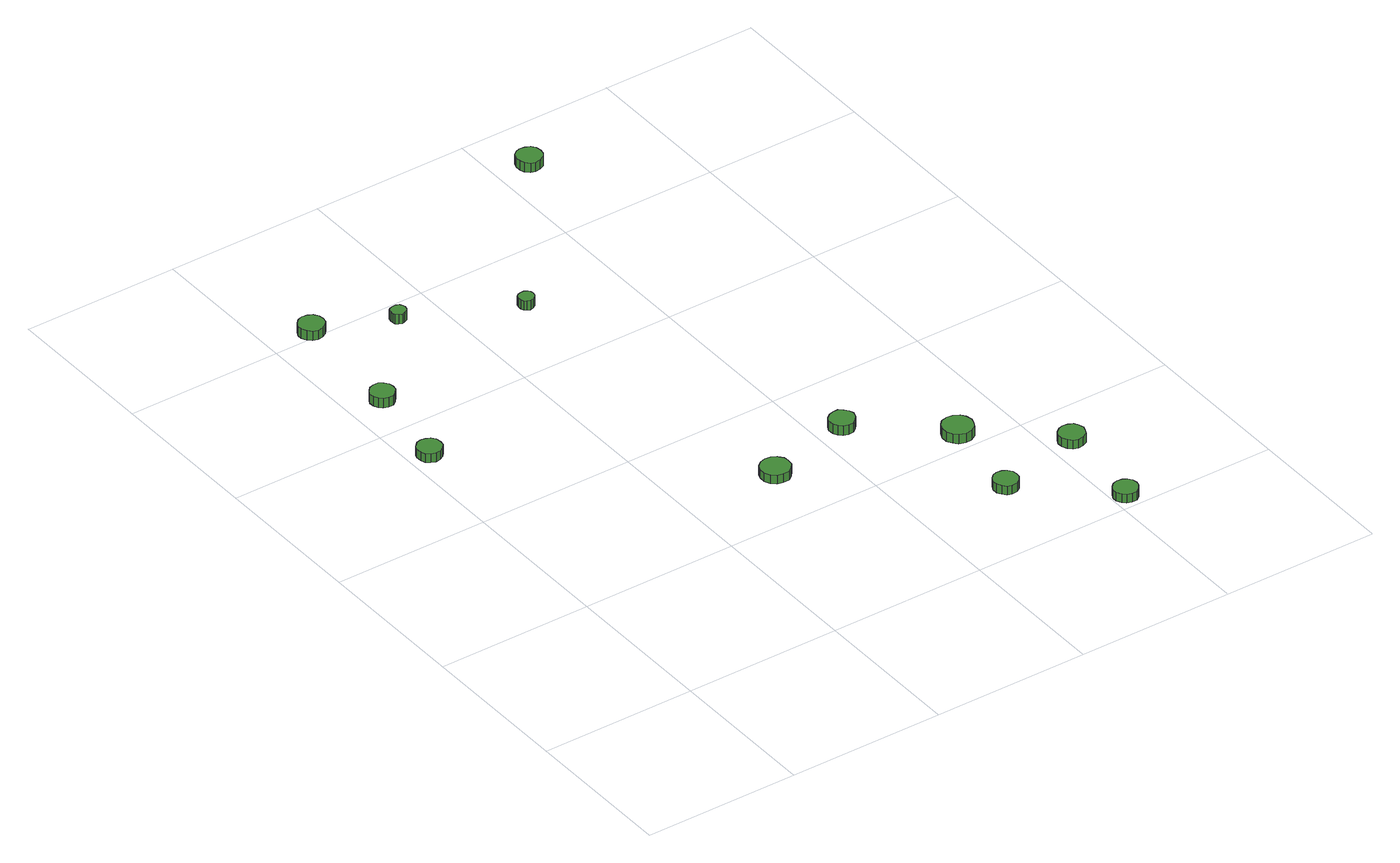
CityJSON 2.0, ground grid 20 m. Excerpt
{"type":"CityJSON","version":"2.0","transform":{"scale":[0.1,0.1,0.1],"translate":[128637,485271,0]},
"CityObjects":{
"tree1":{"type":"SolitaryVegetationObject","attributes":{"function":"something"},"geometry":[{"type":"MultiSurface","lod":"1","boundaries":[[[0,1,2,3,4,5,6,7,8,9,10,11,12,13,14]],[[15,16,17,18,19,20,21,22,23,24,25,26,27,28,29]],[[0,29,28,1]],[[1,28,27,2]],[[2,27,26,3]],[[3,26,25,4]],[[4,25,24,5]],[[5,24,23,6]],[[6,23,22,7]],[[7,22,21,8]],[[8,21,20,9]],[[9,20,19,10]],[[10,19,18,11]],[[11,18,17,12]],[[12,17,16,13]],[[13,16,15,14]],[[14,15,29,0]]]}]},
"tree2":{"type":"SolitaryVegetationObject","attributes":{"function":"something"},"geometry":[{"type":"MultiSurface","lod":"1","boundaries":[[[30,31,32,33,34,35,36,37,38,39,40,41,42,43,44]],[[45,46,47,48,49,50,51,52,53,54,55,56,57,58,59]],[[30,59,58,31]],[[31,58,57,32]],[[32,57,56,33]],[[33,56,55,34]],[[34,55,54,35]],[[35,54,53,36]],[[36,53,52,37]],[[37,52,51,38]],[[38,51,50,39]],[[39,50,49,40]],[[40,49,48,41]],[[41,48,47,42]],[[42,47,46,43]],[[43,46,45,44]],[[44,45,59,30]]]}]},
"tree3":{"type":"SolitaryVegetationObject","attributes":{"function":"something"},"geometry":[{"type":"MultiSurface","lod":"1","boundaries":[[[60,61,62,63,64,65,66,67,68,69,70,71,72,73,74]],[[75,76,77,78,79,80,81,82,83,84,85,86,87,88,89]],[[60,89,88,61]],[[61,88,87,62]],[[62,87,86,63]],[[63,86,85,64]],[[64,85,84,65]],[[65,84,83,66]],[[66,83,82,67]],[[67,82,81,68]],[[68,81,80,69]],[[69,80,79,70]],[[70,79,78,71]],[[71,78,77,72]],[[72,77,76,73]],[[73,76,75,74]],[[74,75,89,60]]]}]},
"tree4":{"type":"SolitaryVegetationObject","attributes":{"function":"something"},"geometry":[{"type":"MultiSurface","lod":"1","boundaries":[[[90,91,92,93,94,95,96,97,98,99,100,101,102,103,104]],[[105,106,107,108,109,110,111,112,113,114,115,116,117,118,119]],[[90,119,118,91]],[[91,118,117,92]],[[92,117,116,93]],[[93,116,115,94]],[[94,115,114,95]],[[95,114,113,96]],[[96,113,112,97]],[[97,112,111,98]],[[98,111,110,99]],[[99,110,109,100]],[[100,109,108,101]],[[101,108,107,102]],[[102,107,106,103]],[[103,106,105,104]],[[104,105,119,90]]]}]},
"tree5":{"type":"SolitaryVegetationObject","attributes":{"function":"something"},"geometry":[{"type":"MultiSurface","lod":"1","boundaries":[[[120,121,122,123,124,125,126,127,128,129,130,131,132,133,134]],[[135,136,137,138,139,140,141,142,143,144,145,146,147,148,149]],[[120,149,148,121]],[[121,148,147,122]],[[122,147,146,123]],[[123,146,145,124]],[[124,145,144,125]],[[125,144,143,126]],[[126,143,142,127]],[[127,142,141,128]],[[128,141,140,129]],[[129,140,139,130]],[[130,139,138,131]],[[131,138,137,132]],[[132,137,136,133]],[[133,136,135,134]],[[134,135,149,120]]]}]},
"tree6":{"type":"SolitaryVegetationObject","attributes":{"function":"something"},"geometry":[{"type":"MultiSurface","lod":"1","boundaries":[[[150,151,152,153,154,155,156,157,158,159,160,161,162,163,164]],[[165,166,167,168,169,170,171,172,173,174,175,176,177,178,179]],[[150,179,178,151]],[[151,178,177,152]],[[152,177,176,153]],[[153,176,175,154]],[[154,175,174,155]],[[155,174,173,156]],[[156,173,172,157]],[[157,172,171,158]],[[158,171,170,159]],[[159,170,169,160]],[[160,169,168,161]],[[161,168,167,162]],[[162,167,166,163]],[[163,166,165,164]],[[164,165,179,150]]]}]},
"tree7":{"type":"SolitaryVegetationObject","attributes":{"function":"something"},"geometry":[{"type":"MultiSurface","lod":"1","boundaries":[[[180,181,182,183,184,185,186,187,188,189,190,191,192,193,194]],[[195,196,197,198,199,200,201,202,203,204,205,206,207,208,209]],[[180,209,208,181]],[[181,208,207,182]],[[182,207,206,183]],[[183,206,205,184]],[[184,205,204,185]],[[185,204,203,186]],[[186,203,202,187]],[[187,202,201,188]],[[188,201,200,189]],[[189,200,199,190]],[[190,199,198,191]],[[191,198,197,192]],[[192,197,196,193]],[[193,196,195,194]],[[194,195,209,180]]]}]},
"tree8":{"type":"SolitaryVegetationObject","attributes":{"function":"something"},"geometry":[{"type":"MultiSurface","lod":"1","boundaries":[[[210,211,212,213,214,215,216,217,218,219,220,221,222,223,224]],[[225,226,227,228,229,230,231,232,233,234,235,236,237,238,239]],[[210,239,238,211]],[[211,238,237,212]],[[212,237,236,213]],[[213,236,235,214]],[[214,235,234,215]],[[215,234,233,216]],[[216,233,232,217]],[[217,232,231,218]],[[218,231,230,219]],[[219,230,229,220]],[[220,229,228,221]],[[221,228,227,222]],[[222,227,226,223]],[[223,226,225,224]],[[224,225,239,210]]]}]},
"tree9":{"type":"SolitaryVegetationObject","attributes":{"function":"something"},"geometry":[{"type":"MultiSurface","lod":"1","boundaries":[[[240,241,242,243,244,245,246,247,248,249,250,251,252,253,254]],[[255,256,257,258,259,260,261,262,263,264,265,266,267,268,269]],[[240,269,268,241]],[[241,268,267,242]],[[242,267,266,243]],[[243,266,265,244]],[[244,265,264,245]],[[245,264,263,246]],[[246,263,262,247]],[[247,262,261,248]],[[248,261,260,249]],[[249,260,259,250]],[[250,259,258,251]],[[251,258,257,252]],[[252,257,256,253]],[[253,256,255,254]],[[254,255,269,240]]]}]},
"tree10":{"type":"SolitaryVegetationObject","attributes":{"function":"something"},"geometry":[{"type":"MultiSurface","lod":"1","boundaries":[[[270,271,272,273,274,275,276,277,278,279,280,281,282,283,284]],[[285,286,287,288,289,290,291,292,293,294,295,296,297,298,299]],[[270,299,298,271]],[[271,298,297,272]],[[272,297,296,273]],[[273,296,295,274]],[[274,295,294,275]],[[275,294,293,276]],[[276,293,292,277]],[[277,292,291,278]],[[278,291,290,279]],[[279,290,289,280]],[[280,289,288,281]],[[281,288,287,282]],[[282,287,286,283]],[[283,286,285,284]],[[284,285,299,270]]]}]},
"tree11":{"type":"SolitaryVegetationObject","attributes":{"function":"something"},"geometry":[{"type":"MultiSurface","lod":"1","boundaries":[[[300,301,302,303,304,305,306,307,308,309,310,311,312,313,314]],[[315,316,317,318,319,320,321,322,323,324,325,326,327,328,329]],[[300,329,328,301]],[[301,328,327,302]],[[302,327,326,303]],[[303,326,325,304]],[[304,325,324,305]],[[305,324,323,306]],[[306,323,322,307]],[[307,322,321,308]],[[308,321,320,309]],[[309,320,319,310]],[[310,319,318,311]],[[311,318,317,312]],[[312,317,316,313]],[[313,316,315,314]],[[314,315,329,300]]]}]},
"tree12":{"type":"SolitaryVegetationObject","attributes":{"function":"something"},"geometry":[{"type":"MultiSurface","lod":"1","boundaries":[[[330,331,332,333,334,335,336,337,338,339,340,341,342,343,344]],[[345,346,347,348,349,350,351,352,353,354,355,356,357,358,359]],[[330,359,358,331]],[[331,358,357,332]],[[332,357,356,333]],[[333,356,355,334]],[[334,355,354,335]],[[335,354,353,336]],[[336,353,352,337]],[[337,352,351,338]],[[338,351,350,339]],[[339,350,349,340]],[[340,349,348,341]],[[341,348,347,342]],[[342,347,346,343]],[[343,346,345,344]],[[344,345,359,330]]]}]}
},
"vertices":[
[38,535,18],[37,542,18],[33,547,18],[27,550,18],[21,551,18],[15,549,18],[10,544,18],[8,539,18],[8,532,18],[10,526,18],[15,522,18],[21,520,18],[27,521,18],[33,524,18],[37,529,18],[37,529,6],[33,524,6],[27,521,6],[21,520,6],[15,522,6],[10,526,6],[8,532,6],[8,539,6],[10,544,6],[15,549,6],[21,551,6],[27,550,6],[33,547,6],[37,542,6],[38,535,6],
[56,652,19],[55,658,19],[51,663,19],[46,667,19],[39,667,19],[33,665,19],[29,661,19],[26,655,19],[26,649,19],[29,643,19],[33,639,19],[39,637,19],[46,637,19],[51,641,19],[55,646,19],[55,646,6],[51,641,6],[46,637,6],[39,637,6],[33,639,6],[29,643,6],[26,649,6],[26,655,6],[29,661,6],[33,665,6],[39,667,6],[46,667,6],[51,663,6],[55,658,6],[56,652,6],
[64,799,24],[63,805,24],[59,811,24],[53,814,24],[46,815,24],[40,813,24],[35,808,24],[32,802,24],[32,796,24],[35,790,24],[40,785,24],[46,783,24],[53,784,24],[59,787,24],[63,792,24],[63,792,11],[59,787,11],[53,784,11],[46,783,11],[40,785,11],[35,790,11],[32,796,11],[32,802,11],[35,808,11],[40,813,11],[46,815,11],[53,814,11],[59,811,11],[63,805,11],[64,799,11],
[153,764,23],[152,768,23],[150,771,23],[146,773,23],[142,773,23],[138,772,23],[135,770,23],[134,766,23],[134,762,23],[135,758,23],[138,756,23],[142,754,23],[146,755,23],[150,757,23],[152,760,23],[152,760,10],[150,757,10],[146,755,10],[142,754,10],[138,756,10],[135,758,10],[134,762,10],[134,766,10],[135,770,10],[138,772,10],[142,773,10],[146,773,10],[150,771,10],[152,768,10],[153,764,10],
[335,278,18],[334,285,18],[329,291,18],[323,295,18],[315,296,18],[308,294,18],[302,289,18],[299,282,18],[299,274,18],[302,267,18],[308,262,18],[315,260,18],[323,260,18],[329,264,18],[334,270,18],[334,270,6],[329,264,6],[323,260,6],[315,260,6],[308,262,6],[302,267,6],[299,274,6],[299,282,6],[302,289,6],[308,294,6],[315,296,6],[323,295,6],[329,291,6],[334,285,6],[335,278,6],
[293,712,14],[292,716,14],[290,719,14],[286,721,14],[282,721,14],[278,720,14],[275,718,14],[274,714,14],[274,710,14],[275,706,14],[278,704,14],[282,702,14],[286,703,14],[290,705,14],[292,708,14],[292,708,1],[290,705,1],[286,703,1],[282,702,1],[278,704,1],[275,706,1],[274,710,1],[274,714,1],[275,718,1],[278,720,1],[282,721,1],[286,721,1],[290,719,1],[292,716,1],[293,712,1],
[448,310,18],[446,316,18],[442,321,18],[437,325,18],[430,325,18],[424,323,18],[419,319,18],[416,313,18],[416,306,18],[419,300,18],[424,296,18],[430,294,18],[437,294,18],[442,298,18],[446,303,18],[446,303,5],[442,298,5],[437,294,5],[430,294,5],[424,296,5],[419,300,5],[416,306,5],[416,313,5],[419,319,5],[424,323,5],[430,325,5],[437,325,5],[442,321,5],[446,316,5],[448,310,5],
[528,107,19],[527,113,19],[523,118,19],[518,121,19],[511,122,19],[505,120,19],[501,116,19],[498,110,19],[498,103,19],[501,98,19],[505,93,19],[511,91,19],[518,92,19],[523,95,19],[527,100,19],[527,100,7],[523,95,7],[518,92,7],[511,91,7],[505,93,7],[501,98,7],[498,103,7],[498,110,7],[501,116,7],[505,120,7],[511,122,7],[518,121,7],[523,118,7],[527,113,7],[528,107,7],
[549,223,18],[547,231,18],[543,237,18],[536,241,18],[528,242,18],[520,240,18],[515,235,18],[511,227,18],[511,219,18],[515,212,18],[520,207,18],[528,204,18],[536,205,18],[543,209,18],[547,216,18],[547,216,5],[543,209,5],[536,205,5],[528,204,5],[520,207,5],[515,212,5],[511,219,5],[511,227,5],[515,235,5],[520,240,5],[528,242,5],[536,241,5],[543,237,5],[547,231,5],[549,223,5],
[629,16,18],[628,22,18],[624,27,18],[619,30,18],[612,31,18],[606,29,18],[602,25,18],[599,19,18],[599,13,18],[602,7,18],[606,3,18],[612,1,18],[619,1,18],[624,5,18],[628,10,18],[628,10,6],[624,5,6],[619,1,6],[612,1,6],[606,3,6],[602,7,6],[599,13,6],[599,19,6],[602,25,6],[606,29,6],[612,31,6],[619,30,6],[624,27,6],[628,22,6],[629,16,6],
[643,138,17],[641,145,17],[638,150,17],[632,153,17],[625,154,17],[619,152,17],[614,148,17],[611,142,17],[611,135,17],[614,129,17],[619,124,17],[625,122,17],[632,123,17],[638,126,17],[641,132,17],[641,132,5],[638,126,5],[632,123,5],[625,122,5],[619,124,5],[614,129,5],[611,135,5],[611,142,5],[614,148,5],[619,152,5],[625,154,5],[632,153,5],[638,150,5],[641,145,5],[643,138,5],
[459,930,15],[458,937,15],[454,942,15],[448,945,15],[441,946,15],[435,944,15],[430,940,15],[428,934,15],[428,927,15],[430,921,15],[435,916,15],[441,914,15],[448,915,15],[454,918,15],[458,924,15],[458,924,2],[454,918,2],[448,915,2],[441,914,2],[435,916,2],[430,921,2],[428,927,2],[428,934,2],[430,940,2],[435,944,2],[441,946,2],[448,945,2],[454,942,2],[458,937,2],[459,930,2]
]}
